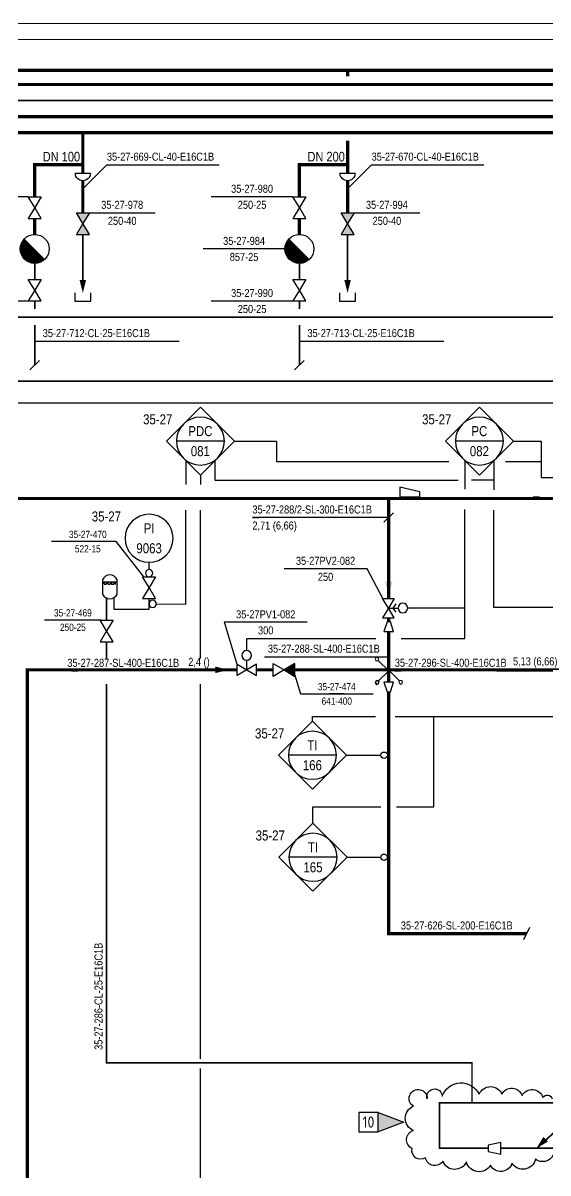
# Model space of a CAD drawing. Header units: millimetres. Extents: x -415 to 12957, y -5 to 599.
# Drawn here: x 7939.2 to 8102.8, y 235.6 to 594.2 of the extents above; entities that cross this region are included whole.
import ezdxf
from ezdxf.enums import TextEntityAlignment as Align

# ---------------------------------------------------------------- set-up
doc = ezdxf.new("R2010")
doc.units = ezdxf.units.MM
doc.header["$LTSCALE"] = 10
doc.header["$MEASUREMENT"] = 0
doc.linetypes.add('DASHEDX2', pattern=[1.5, 1, -0.5])
doc.layers.get('0').update_dxf_attribs({"linetype": 'CONTINUOUS'})
for name, color, linetype in [('P-A-SHEET', 3, 'CONTINUOUS'), ('P-COND', 4, 'CONTINUOUS'), ('P-CVPOS', 7, 'CONTINUOUS'), ('P-EQUIPMENTS', 7, 'CONTINUOUS'), ('P-FITTINGS', 7, 'CONTINUOUS'), ('P-INSTRPOS_TEXTS', 7, 'CONTINUOUS'), ('P-INSTRU', 7, 'CONTINUOUS'), ('P-LINEPOS', 7, 'CONTINUOUS'), ('P-OTHER', 7, 'CONTINUOUS'), ('P-REVISIONS', 1, 'CONTINUOUS'), ('P-STEAM1', 6, 'CONTINUOUS'), ('P-SYMB', 7, 'CONTINUOUS'), ('P-TEXT', 7, 'CONTINUOUS'), ('P-VALVEPOS', 7, 'CONTINUOUS'), ('P-VENTS', 7, 'CONTINUOUS'), ('PUTKIKARTIOT', 7, 'CONTINUOUS'), ('VEDENEROTTIMET', 7, 'CONTINUOUS')]:
    doc.layers.add(name, color=color, linetype=linetype)
doc.styles.add('ARIAL', font='ARIALN.TTF')
doc.styles.add('ARIALN', font='ARIALN.TTF')
doc.styles.add('CTS_REV', font='isocp.shx')
doc.styles.add('LEGIBLE', font='ARIALN.TTF')
doc.styles.get("Standard").update_dxf_attribs({"font": 'ARIALN.TTF'})

# ---------------------------------------------------------------- blocks, each defined once
blk = doc.blocks.new('ARROW')
blk.add_solid([(-2.5, -1.25), (-2.5, 1.25), (2.5, 0)])
at = {"linetype": 'Continuous', "flags": 1}
blk.add_attdef('SYM_WIDTH', (0, 0), '', height=3, dxfattribs=at)
blk = doc.blocks.new('PPI_1100A')
at = {"color": 0, "linetype": 'ByBlock'}
blk.add_line((0, 0), (2, 0), dxfattribs=at)
blk = doc.blocks.new('PPI_0900A')
at = {"color": 0, "linetype": 'ByBlock'}
blk.add_line((-2.5, 0), (2.5, 0), dxfattribs=at)
blk = doc.blocks.new('PPI_1000A')
at = {"color": 0, "linetype": 'ByBlock'}
blk.add_line((-1, 0), (1, 0), dxfattribs=at)
blk = doc.blocks.new('PPI_0103B')
at = {"color": 0, "linetype": 'ByBlock'}
blk.add_circle((0, 0), 1.25, dxfattribs=at)
blk = doc.blocks.new('PPI_1207A')
at = {"color": 0, "linetype": 'ByBlock'}
for p, q in [((-8.5, 0), (0, 8.5)), ((0, 8.5), (8.5, 0)), ((0, -8.5), (-8.5, 0)), ((-6, 0), (6, 0)), ((8.5, 0), (0, -8.5))]:
    blk.add_line(p, q, dxfattribs=at)
blk.add_circle((0, 0), 6, dxfattribs=at)
blk = doc.blocks.new('PPI_1200A')
at = {"color": 0, "linetype": 'ByBlock'}
blk.add_circle((0, 0), 6, dxfattribs=at)
blk = doc.blocks.new('P7A1100')
at = {"color": 0, "linetype": 'ByBlock'}
for points in [[(-3, -1.8), (-3, 1.8), (0, 0)], [(3, -1.8), (3, 1.8), (0, 0)]]:
    blk.add_lwpolyline(points, close=True, dxfattribs=at)
blk = doc.blocks.new('CVO4F60')
at = {"color": 0, "linetype": 'Continuous'}
blk.add_lwpolyline([(-1.5, 4.5, -1), (1.5, 4.5, -1), (-1.5, 4.5)], format="xyb", close=True, dxfattribs=at)
blk.add_lwpolyline([(0, 0), (0, 3)], dxfattribs=at)
at = {"layer": 'P-VENTS', "color": 0, "linetype": 'Continuous'}
for points in [[(-3, -1.8), (-3, 1.8), (0, 0)], [(3, -1.8), (3, 1.8), (0, 0)]]:
    blk.add_lwpolyline(points, close=True, dxfattribs=at)
blk = doc.blocks.new('P7A0127')
at = {"color": 0, "linetype": 'ByBlock'}
for p, q in [((-7.5, 20), (-7.5, 17.5)), ((7.5, 17.5), (-7.5, 17.5)), ((-7.5, 17.5), (-7.5, 5)), ((7.5, 17.5), (7.5, 20)), ((7.5, 5), (7.5, 17.5))]:
    blk.add_line(p, q, dxfattribs=at)
at = {"color": 0, "linetype": 'DASHEDX2', "ltscale": 0.25}
for points in [[(-7.5, 16.5), (7.5, 16.5)], [(-6, 15.5), (6, 15.5)]]:
    blk.add_lwpolyline(points, dxfattribs=at)
at = {"color": 0, "linetype": 'ByBlock'}
for centre, start, end in [((0, 16.9), 22.4569, 157.5431), ((0, 8.1), 202.4569, 337.5431)]:
    blk.add_arc(centre, 8.12, start, end, dxfattribs=at)
blk = doc.blocks.new('P7A1106')
at = {"color": 0, "linetype": 'ByBlock'}
for p, q in [((3, 1.8), (0, 0)), ((3, -1.8), (3, 1.8)), ((0, 0), (3, -1.8))]:
    blk.add_line(p, q, dxfattribs=at)
blk.add_lwpolyline([(-3, 1.8), (0, 0), (-3, -1.8)], close=True, dxfattribs=at)
blk.add_solid([(3, 1.8), (0, 0), (3, -1.8)], dxfattribs=at)
blk = doc.blocks.new('P7A1305')
at = {"color": 0, "linetype": 'ByBlock'}
blk.add_solid([(-4, -1), (-4, 1), (0, 0)], dxfattribs=at)
blk = doc.blocks.new('P7A1304')
at = {"color": 0, "linetype": 'ByBlock'}
blk.add_line((1.5, 1.5), (-1.5, -1.5), dxfattribs=at)
blk = doc.blocks.new('PPI_2100A')
at = {"color": 0, "linetype": 'ByBlock'}
blk.add_line((0, 0), (2, 0), dxfattribs=at)
blk = doc.blocks.new('P7A1210')
at = {"color": 0, "linetype": 'ByBlock'}
blk.add_lwpolyline([(-3, 1.5), (-3, -1.5), (0, -0.5), (0, 0.5)], close=True, dxfattribs=at)
blk = doc.blocks.new('supistuskartio')
for p, q in [((-2.5, -0.28), (-2.5, -1.464)), ((2.5, -0.28), (-2.5, -0.28)), ((-2.5, -1.464), (2.5, -2.664)), ((2.5, -2.664), (2.5, -0.28))]:
    blk.add_line(p, q)
at = {"linetype": 'Continuous', "style": 'LEGIBLE', "flags": 9}
blk.add_attdef('FC', (0, 3.5), '', height=1.8, dxfattribs=at)
blk = doc.blocks.new('P7A1330')
at = {"color": 0, "linetype": 'ByBlock'}
for q in [(-3.25, 3.25), (3.25, 3.25)]:
    blk.add_line((0, 0), q, dxfattribs=at)
for centre, start, end in [((-3.66, 3.66), 90, 270), ((-3.66, 3.66), 270, 90), ((3.66, 3.66), 90, 270), ((3.66, 3.66), 270, 90)]:
    blk.add_arc(centre, 0.575, start, end, dxfattribs=at)
blk = doc.blocks.new('CVE6590')
at = {"color": 0, "linetype": 'Continuous'}
blk.add_lwpolyline([(-1.5, 4.5, -1), (1.5, 4.5, -1), (-1.5, 4.5)], format="xyb", close=True, dxfattribs=at)
for points in [[(-1.27, 2.39), (0, 1.5), (1.27, 2.39)], [(0, 0), (0, 3)]]:
    blk.add_lwpolyline(points, dxfattribs=at)
at = {"layer": 'P-VENTS', "color": 0, "linetype": 'Continuous'}
for points in [[(-3, -1.8), (-3, 1.8), (0, 0)], [(3, -1.8), (3, 1.8), (0, 0)]]:
    blk.add_lwpolyline(points, close=True, dxfattribs=at)
blk = doc.blocks.new('PPI_0102B')
at = {"color": 0, "linetype": 'ByBlock'}
blk.add_circle((0, -1), 1, dxfattribs=at)
blk = doc.blocks.new('LPoist')
at = {"const_width": 3.75}
blk.add_lwpolyline([(1.33, 2.42, -1), (-1.33, 5.08, -5.843182)], format="xyb", dxfattribs=at)
blk.add_circle((0, 3.75), 3.75)
blk = doc.blocks.new('PRO66DD')
h = blk.add_hatch(color=0)
h.paths.add_polyline_path([(-3, 1.8), (-3, -1.8), (0, 0)])
h.paths.add_polyline_path([(3, -1.8), (3, 1.8), (0, 0)])
at = {"layer": 'P-VENTS', "color": 0, "linetype": 'Continuous'}
for points in [[(-3, -1.8), (-3, 1.8), (0, 0)], [(3, -1.8), (3, 1.8), (0, 0)]]:
    blk.add_lwpolyline(points, close=True, dxfattribs=at)
blk = doc.blocks.new('P7A1245')
at = {"color": 0, "linetype": 'Continuous'}
for points in [[(-2, 1.8), (-2, -1.8)], [(2, 1), (-2, 1.8)], [(2, -1), (2, 1)], [(-2, -1.8), (2, -1)]]:
    blk.add_lwpolyline(points, dxfattribs=at)
blk = doc.blocks.new('P7A1372')
at = {"color": 0, "linetype": 'ByBlock'}
blk.add_lwpolyline([(-14, 3), (-14, -3), (-8, -3), (-8, 3)], close=True, dxfattribs=at)
blk.add_lwpolyline([(-8, 3), (0, 0), (-8, -3)], dxfattribs=at)
blk.add_solid([(-8, -3), (-8, 3), (0, 0)], dxfattribs=at)
at = {"color": 7, "linetype": 'Continuous', "style": 'CTS_REV'}
blk.add_attdef('A', text='', height=3.5, dxfattribs=at).set_placement((-11, 0), align=Align.MIDDLE)

msp = doc.modelspace()

# ---------------------------------------------------------------- linework, layer by layer
at = {"layer": 'P-A-SHEET', "color": 7, "const_width": 0.35}
for points in [[(-410, 0), (12952.06, 0), (12952.06, 594), (-410, 594)], [(-405, 5), (12947.06, 5), (12947.06, 589), (-405, 589)]]:
    msp.add_lwpolyline(points, close=True, dxfattribs=at)
at = {"layer": 'P-COND', "const_width": 0.5}
for points in [[(7344.51, 567.5), (7344.51, 570), (8495.21, 570)], [(7957.81, 528.25), (7957.81, 520.75), (7957.81, 514)], [(8040.31, 528.25), (8040.31, 520.75), (8040.31, 514)], [(7672.13, 487.17), (7672.13, 487.17), (7729.78, 487.19), (7729.78, 502.5), (8517.71, 502.5), (8517.71, 482.5), (8522.71, 482.5), (8760.21, 482.36), (8761.81, 482.36)], [(7887.48, 482.5), (8375.71, 482.5)], [(6459.81, 475.71), (9883.8, 475.71)], [(8106.62, 250.08), (8099.3, 243.34)]]:
    msp.add_lwpolyline(points, dxfattribs=at)
at = {"layer": 'P-COND', "linetype": 'Continuous', "const_width": 0.5}
for points in [[(7942.81, 519.25), (7942.81, 514.25)], [(8025.31, 519.25), (8025.31, 514.25)], [(7942.81, 507.5), (7942.81, 505)], [(8025.31, 507.5), (8025.31, 505)], [(7942.81, 500), (7942.81, 487.5)], [(8025.31, 500), (8025.31, 487.5)], [(7965.19, 408.03), (7965.19, 415.08)], [(7965.19, 396.03), (7965.19, 401.28)], [(7965.19, 388.04), (7965.19, 270), (8079.09, 270), (8079.09, 257.5)], [(8068.93, 257.76), (8068.93, 243.34), (8084.08, 243.34)], [(8068.97, 257.5), (8238.21, 257.5)], [(8088.08, 243.34), (8610, 243.34)]]:
    msp.add_lwpolyline(points, dxfattribs=at)
at = {"layer": 'P-CVPOS'}
msp.add_lwpolyline([(8005.9, 394.19), (8001.93, 407.32)], dxfattribs=at)
at = {"layer": 'P-INSTRU'}
for points in [[(8005.05, 463.81), (8018.15, 463.81), (8018.15, 457.5), (8071.83, 457.5)], [(8092, 463.81), (8100.65, 463.81), (8100.65, 457.5)], [(7989.94, 457.7), (7989.94, 450.3)], [(7998.94, 457.7), (7998.94, 451.67)], [(8076.89, 457.85), (8076.89, 448.83)], [(8085.89, 457.65), (8085.89, 448.63)], [(8089.52, 457.5), (8100.65, 457.5), (8100.65, 452.5), (8602.71, 452.5)], [(7994.44, 453.2), (7994.44, 450.3)], [(7998.94, 451.63), (8074.8, 451.63)], [(8085.89, 451.63), (8078.89, 451.63)], [(7994.44, 396.03), (7994.44, 442.3)], [(8076.89, 410.44), (8076.89, 442.46)], [(8146.38, 411.93), (8085.89, 411.93), (8085.89, 442.26)], [(8039.94, 365.89), (8050.72, 365.89)], [(8040.13, 334.07), (8050.68, 334.07)]]:
    msp.add_lwpolyline(points, dxfattribs=at)
at = {"layer": 'P-INSTRU', "linetype": 'Continuous'}
for points in [[(7980.71, 413.1), (7989.94, 412.93), (7989.94, 442.3)], [(7978.46, 423.78), (7978.46, 426.03)], [(7967.44, 415.08), (7967.44, 411.41)], [(7978.46, 411.41), (7978.46, 414.78)], [(7967.44, 411.41), (7978.46, 411.41)], [(8059.06, 411.8), (8076.89, 411.8)], [(8076.89, 402.32), (8076.89, 410.44)], [(8008.88, 398.5), (8008.88, 402.32), (8049.17, 402.32)], [(8057.04, 402.32), (8076.89, 402.32)], [(7994.44, 271.2), (7994.44, 388.03)], [(7994.44, 230.62), (7994.44, 268.2)]]:
    msp.add_lwpolyline(points, dxfattribs=at)
at = {"layer": 'P-LINEPOS'}
for points in [[(7957.81, 542.5), (7965.31, 550), (7992.81, 550), (8000.31, 550)], [(8040.31, 542.5), (8047.81, 550), (8075.31, 550), (8082.81, 550)], [(7942.81, 495), (7987.81, 495)], [(8025.31, 495), (8070.31, 495)], [(8053.15, 440), (8010.65, 440)]]:
    msp.add_lwpolyline(points, dxfattribs=at)
at = {"layer": 'P-OTHER'}
for p, q in [((8029.34, 376.5), (8029.34, 377.91)), ((8029.53, 377.91), (8048.98, 377.91)), ((8055.19, 377.91), (8106.26, 377.91)), ((8067.2, 349.76), (8067.2, 377.91)), ((8029.53, 344.68), (8029.53, 349.76)), ((8029.53, 349.76), (8050.66, 349.76)), ((8055.54, 349.76), (8067.2, 349.76))]:
    msp.add_line(p, q, dxfattribs=at)
for points in [[(7955.31, 510), (7955.31, 507.5), (7960.31, 507.5), (7960.31, 510)], [(8037.81, 510), (8037.81, 507.5), (8042.81, 507.5), (8042.81, 510)], [(8051.27, 414.74), (8046.46, 424), (8020.52, 424.01)], [(8027.74, 407.32), (8001.87, 407.32)], [(8014.38, 396.61), (8053.14, 396.61)]]:
    msp.add_lwpolyline(points, dxfattribs=at)
at = {"layer": 'P-REVISIONS'}
for points in [[(8065.15, 258.73, -1.140237), (8069.81, 259.57, 0.511164), (8069.81, 259.57, -0.666667), (8081.31, 260.19, 0.628032), (8081.31, 260.19, -0.666667), (8088.42, 260.19, 0.666667), (8088.42, 260.19, -0.666667), (8094.69, 259.78, 0.715817), (8094.69, 259.78, -0.666667), (8101.17, 259.15, 0.73866), (8101.17, 259.15, -0.666667), (8104.1, 258.73, 0.774344)], [(8104.73, 243.27, -0.666667), (8098.87, 239.92, -2.933014), (8098.87, 239.92, -0.666667), (8091.55, 238.67, -1.816757), (8091.55, 238.67, -0.666667), (8084.86, 238.04, -1.663351), (8084.86, 238.04, -0.666667), (8077.33, 239.09, -1.296616), (8077.33, 239.09, -0.666667), (8070.02, 239.3, -1.454587), (8070.02, 239.3, -0.666667), (8064.58, 240.34, -1.229231), (8064.58, 240.34, -0.666667), (8060.4, 243.27, -0.804702), (8060.4, 243.27, -0.666667), (8060.81, 248.91, -0.16179), (8060.81, 248.91, -0.666667), (8060.81, 256.43, -0.2), (8060.81, 256.43, -1.73465), (8065.15, 258.73, -0.064266), (8065.15, 258.73, -0.666667), (8065.15, 258.73, 0.280831), (8065.15, 258.73, 0.280831)]]:
    msp.add_lwpolyline(points, format="xyb", dxfattribs=at)
at = {"layer": 'P-STEAM1', "linetype": 'Continuous', "const_width": 1}
for points in [[(6459.81, 579.44), (9965.01, 579.44)], [(8040.31, 577.5), (8040.31, 579.44)], [(7676.65, 565), (9964.98, 565)], [(6459.81, 560), (9735.21, 560), (9735.21, 542.5), (9906.3, 542.5)], [(7957.81, 547.25), (7957.81, 557.5), (7957.81, 560)], [(8040.31, 547.25), (8040.31, 557.5)], [(7942.81, 540), (7942.81, 550), (7957.81, 550)], [(8025.31, 540), (8025.31, 550), (8040.31, 550)], [(7957.81, 545), (7957.81, 535)], [(8040.31, 545), (8040.31, 535)], [(7942.81, 528.25), (7942.81, 533.25)], [(8025.31, 528.25), (8025.31, 533.25)], [(6459.81, 446.03), (9965.01, 445.79)], [(8053.14, 414.74), (8053.14, 446.15)], [(8053.14, 407.5), (8053.14, 408.75)], [(8053.14, 392.19), (8053.14, 404.5)], [(8271.98, 197.12), (7940.52, 197.12), (7940.52, 392.5), (8005.88, 392.5)], [(8096.1, 310.25), (8053.62, 310.25)]]:
    msp.add_lwpolyline(points, dxfattribs=at)
at = {"layer": 'P-STEAM1', "const_width": 1}
for points in [[(7672.13, 572.5), (7672.13, 575), (9965.01, 575)], [(8011.88, 392.5), (8017.17, 392.5)], [(8023.92, 392.5), (8363, 392.44)]]:
    msp.add_lwpolyline(points, dxfattribs=at)
at = {"layer": 'P-STEAM1', "linetype": 'Continuous'}
for points in [[(8053.14, 392.19, 1, 1, 0), (8053.14, 388.63, 1, 1, 0)], [(8053.14, 385.63, 1, 1, 0), (8053.14, 309.75, 1, 1, 0), (8053.14, 309.75, 0, 0, 0)]]:
    msp.add_lwpolyline(points, format="xyseb", dxfattribs=at)
at = {"layer": 'P-VALVEPOS', "linetype": 'Continuous'}
for points in [[(7940.78, 540), (7915.31, 540)], [(8023.28, 540), (7997.81, 540)], [(7940.78, 507.5), (7915.31, 507.5)], [(8023.28, 507.5), (7997.81, 507.5)]]:
    msp.add_lwpolyline(points, dxfattribs=at)
at = {"layer": 'P-VALVEPOS'}
for points in [[(7959.83, 535), (7980.31, 535)], [(8042.33, 535), (8062.81, 535)], [(8020.81, 523.75), (7995.31, 523.75)], [(7968.15, 432.5), (7948.05, 432.5)], [(7976.77, 421.53), (7968.15, 432.5)], [(7963.5, 408.03), (7945.9, 408.03)], [(8023.92, 390.81), (8025.65, 385), (8048.25, 385)]]:
    msp.add_lwpolyline(points, dxfattribs=at)
at = {"layer": 'VEDENEROTTIMET'}
for points in [[(7960.19, 547.25), (7955.42, 547.25)], [(8042.69, 547.25), (8037.92, 547.25)]]:
    msp.add_lwpolyline(points, dxfattribs=at)
at = {"layer": 'VEDENEROTTIMET', "extrusion": (0, 0, -1)}
for centre in [(7957.81, 547.39), (8040.31, 547.39)]:
    msp.add_ellipse(centre, major_axis=(1.69, 1.69), ratio=1, start_param=0.842924, end_param=3.869465, dxfattribs=at)

# ---------------------------------------------------------------- block references
at = {"layer": 'P-CVPOS', "color": 140, "xscale": -1}
for p in [(8033.45, 424.01), (8014.8, 407.32)]:
    msp.add_blockref('PPI_1000A', p, dxfattribs=at)
at = {"layer": 'P-EQUIPMENTS', "xscale": 0.3002463749403548, "yscale": 0.3002463749403548, "zscale": 0.3002463749403548}
msp.add_blockref('P7A0127', (7966.23, 414.61), dxfattribs=at)
at = {"layer": 'P-FITTINGS'}
for name, p, rotation in [('P7A1210', (8053.15, 407.5), 90), ('P7A1210', (8053.14, 385.63), 270), ('P7A1245', (8086.08, 243.34), 180)]:
    msp.add_blockref(name, p, dxfattribs=dict(at, rotation=rotation))
at = {"layer": 'P-INSTRU', "color": 140}
for name, p, xscale, yscale, zscale in [('PPI_1207A', (7994.44, 463.81), -1.2478, 1.2478, 1.2478), ('PPI_1207A', (8081.39, 463.81), -1.2478, 1.2478, 1.2478), ('PPI_1200A', (7978.46, 433.53), -1.2478, 1.2478, 1.2478), ('PPI_0103B', (7978.46, 422.66), -0.899999999999636, 0.899999999999636, 0.899999999999636), ('PPI_0103B', (7979.58, 413.1), -0.899999999999636, 0.899999999999636, 0.899999999999636), ('PPI_1207A', (8029.34, 365.89), -1.2478, 1.2478, 1.2478), ('PPI_1207A', (8029.53, 334.07), -1.2478, 1.2478, 1.2478)]:
    msp.add_blockref(name, p, dxfattribs=dict(at, xscale=xscale, yscale=yscale, zscale=zscale))
at = {"layer": 'P-INSTRU', "rotation": 270}
for p in [(8052.72, 365.89), (8052.68, 334.07)]:
    msp.add_blockref('PPI_0102B', p, dxfattribs=at)
at = {"layer": 'P-LINEPOS', "color": 140}
for name, p in [('PPI_1100A', (7965.31, 550)), ('PPI_1100A', (8047.81, 550)), ('PPI_1100A', (7945.31, 495)), ('PPI_1100A', (8027.81, 495)), ('PPI_2100A', (8098.15, 446.44)), ('PPI_2100A', (8010.65, 440)), ('PPI_1100A', (8015.48, 396.61)), ('PPI_1100A', (7954.39, 392.19)), ('PPI_1100A', (8055.03, 392.22))]:
    msp.add_blockref(name, p, dxfattribs=at)
at = {"layer": 'P-LINEPOS'}
msp.add_blockref('P7A1304', (8053.15, 440), dxfattribs=at)
at = {"layer": 'P-LINEPOS', "color": 140, "rotation": 90}
msp.add_blockref('PPI_1100A', (7965.19, 274), dxfattribs=at)
at = {"layer": 'P-REVISIONS'}
msp.add_blockref('P7A1372', (8057.8, 251.52), dxfattribs=at).add_auto_attribs({'A': '10'})
at = {"layer": 'P-STEAM1', "linetype": 'Continuous', "xscale": -0.900000000000091, "yscale": 0.900000000000091, "zscale": 0.900000000000091, "rotation": 89.99999999999952}
msp.add_blockref('ARROW', (8053.14, 417.75), dxfattribs=at)
at = {"layer": 'P-SYMB', "xscale": 1.199999999998909, "yscale": 1.200000000000045, "zscale": 1.2}
for p in [(7942.81, 519.25), (8025.31, 519.25)]:
    msp.add_blockref('LPoist', p, dxfattribs=at)
at = {"layer": 'P-SYMB'}
for name, p, rotation in [('P7A1305', (7957.81, 510), 270), ('P7A1305', (8040.31, 510), 270), ('P7A1330', (8053.14, 392.19), 90), ('P7A1330', (8053.24, 392.3), 180), ('P7A1304', (8096.1, 310.25), 18.20053803642505), ('P7A1305', (8099.18, 243.34), 224.3546167805343)]:
    msp.add_blockref(name, p, dxfattribs=dict(at, rotation=rotation))
for name, p in [('P7A1304', (7942.81, 487.5)), ('P7A1304', (8025.31, 487.5)), ('P7A1305', (8003.15, 392.5))]:
    msp.add_blockref(name, p, dxfattribs=at)
at = {"layer": 'P-VALVEPOS', "color": 140, "linetype": 'Continuous', "rotation": 180}
for p in [(8010.55, 540), (8010.55, 507.5)]:
    msp.add_blockref('PPI_0900A', p, dxfattribs=at)
at = {"layer": 'P-VALVEPOS', "color": 140}
for p in [(7970.07, 535), (8052.57, 535)]:
    msp.add_blockref('PPI_0900A', p, dxfattribs=at)
at = {"layer": 'P-VALVEPOS', "color": 140, "rotation": 180}
msp.add_blockref('PPI_0900A', (8008.06, 523.75), dxfattribs=at)
at = {"layer": 'P-VALVEPOS', "color": 140, "xscale": -0.9, "yscale": 0.9, "zscale": 0.9}
for p in [(7959.35, 432.5), (7954.7, 408.03), (8036.95, 385)]:
    msp.add_blockref('PPI_0900A', p, dxfattribs=at)
at = {"layer": 'P-VENTS', "rotation": 270}
for name, p, xscale, yscale, zscale in [('P7A1100', (7942.81, 536.62), 1.125, 1.125, 1.125), ('P7A1100', (8025.31, 536.62), 1.125, 1.125, 1.125), ('PRO66DD', (7957.81, 531.62), 1.125000000000022, 1.125000000000022, 1.125000000000022), ('PRO66DD', (8040.31, 531.62), 1.125000000000022, 1.125000000000022, 1.125000000000022), ('P7A1100', (7942.81, 510.88), 1.125, 1.125, 1.125), ('P7A1100', (8025.31, 510.88), 1.125, 1.125, 1.125), ('P7A1100', (7978.46, 418.16), 1.125, 1.125, 1.125), ('P7A1100', (7965.19, 404.66), 1.125, 1.125, 1.125)]:
    msp.add_blockref(name, p, dxfattribs=dict(at, xscale=xscale, yscale=yscale, zscale=zscale))
at = {"layer": 'P-VENTS', "xscale": -1, "rotation": 270}
msp.add_blockref('CVE6590', (8053.04, 411.77), dxfattribs=at)
at = {"layer": 'P-VENTS', "xscale": -1}
msp.add_blockref('CVO4F60', (8008.88, 392.5), dxfattribs=at)
at = {"layer": 'P-VENTS', "xscale": 1.12499999999999, "yscale": 1.12499999999999, "zscale": 1.12499999999999}
msp.add_blockref('P7A1106', (8020.54, 392.5), dxfattribs=at)
at = {"layer": 'PUTKIKARTIOT', "xscale": 1.258389262000492, "yscale": 1.258389262000492, "zscale": 1.258389262000492, "rotation": 180}
msp.add_blockref('supistuskartio', (8059.72, 446.12), dxfattribs=at)

# ---------------------------------------------------------------- texts
at = {"layer": 'P-CVPOS', "color": 140, "style": 'ARIAL'}
for s, p in [('35-27PV2-082', (8033.45, 426.51)), ('250', (8033.45, 421.51)), ('35-27PV1-082', (8014.8, 409.82)), ('300', (8014.8, 404.82))]:
    msp.add_text(s, height=2.5, dxfattribs=at).set_placement(p, align=Align.MIDDLE)
at = {"layer": 'P-INSTRPOS_TEXTS', "style": 'ARIAL'}
for p in [(7985.71, 469.05), (8072.66, 469.05), (7969.72, 438.77)]:
    msp.add_text('35-27', height=3.119, dxfattribs=at).set_placement(p, align=Align.RIGHT)
for s, p in [('PDC', (7994.44, 466.93)), ('PC', (8081.39, 466.93)), ('081', (7994.44, 460.69)), ('082', (8081.39, 460.69)), ('PI', (7978.46, 436.65)), ('9063', (7978.46, 430.41))]:
    msp.add_text(s, height=3.119, dxfattribs=at).set_placement(p, align=Align.MIDDLE)
at = {"layer": 'P-INSTRU', "style": 'ARIAL'}
for p in [(8020.6, 371.13), (8020.79, 339.31)]:
    msp.add_text('35-27', height=3.119, dxfattribs=at).set_placement(p, align=Align.RIGHT)
for s, p in [('TI', (8029.34, 369.01)), ('166', (8029.34, 362.77)), ('TI', (8029.53, 337.19)), ('165', (8029.53, 330.95))]:
    msp.add_text(s, height=3.119, dxfattribs=at).set_placement(p, align=Align.MIDDLE)
at = {"layer": 'P-LINEPOS', "color": 140, "style": 'ARIAL'}
for s, p in [('35-27-669-CL-40-E16C1B', (7965.31, 552.5)), ('35-27-670-CL-40-E16C1B', (8047.81, 552.5)), ('35-27-712-CL-25-E16C1B', (7945.31, 497.5)), ('35-27-713-CL-25-E16C1B', (8027.81, 497.5)), ('35-27-288/2-SL-300-E16C1B', (8010.65, 442.5)), ('2,71 (6,66)', (8010.65, 437.5)), ('35-27-288-SL-400-E16C1B', (8015.48, 399.11)), ('35-27-287-SL-400-E16C1B', (7952.98, 394.69)), ('2,4 ()', (7990.65, 395)), ('35-27-296-SL-400-E16C1B', (8055.03, 394.72)), ('5,13 (6,66)', (8091.86, 395.16)), ('35-27-626-SL-200-E16C1B', (8056.9, 312.81))]:
    msp.add_text(s, height=2.5, dxfattribs=at).set_placement(p, align=Align.MIDDLE_LEFT)
msp.add_text('35-27-286-CL-25-E16C1B', height=2.5, rotation=90, dxfattribs=at).set_placement((7962.69, 274), align=Align.MIDDLE_LEFT)
at = {"layer": 'P-TEXT', "style": 'ARIALN'}
for s, p in [('DN 100', (7945.31, 552.5)), ('DN 200', (8027.81, 552.5))]:
    msp.add_text(s, height=3, dxfattribs=at).set_placement(p, align=Align.MIDDLE_LEFT)
at = {"layer": 'P-VALVEPOS', "color": 140, "style": 'ARIAL'}
for s, height, p in [('35-27-980', 2.5, (8010.55, 542.5)), ('35-27-978', 2.5, (7970.07, 537.5)), ('250-25', 2.5, (8010.55, 537.5)), ('35-27-994', 2.5, (8052.57, 537.5)), ('250-40', 2.5, (7970.07, 532.5)), ('250-40', 2.5, (8052.57, 532.5)), ('35-27-984', 2.5, (8008.06, 526.25)), ('857-25', 2.5, (8008.06, 521.25)), ('35-27-990', 2.5, (8010.55, 510)), ('250-25', 2.5, (8010.55, 505)), ('35-27-470', 2.25, (7959.35, 434.75)), ('522-15', 2.25, (7959.35, 430.25)), ('35-27-469', 2.25, (7954.7, 410.28)), ('250-25', 2.25, (7954.7, 405.78)), ('35-27-474', 2.25, (8036.95, 387.25)), ('641-400', 2.25, (8036.95, 382.75))]:
    msp.add_text(s, height=height, dxfattribs=at).set_placement(p, align=Align.MIDDLE)

doc.saveas('drawing.dxf')
